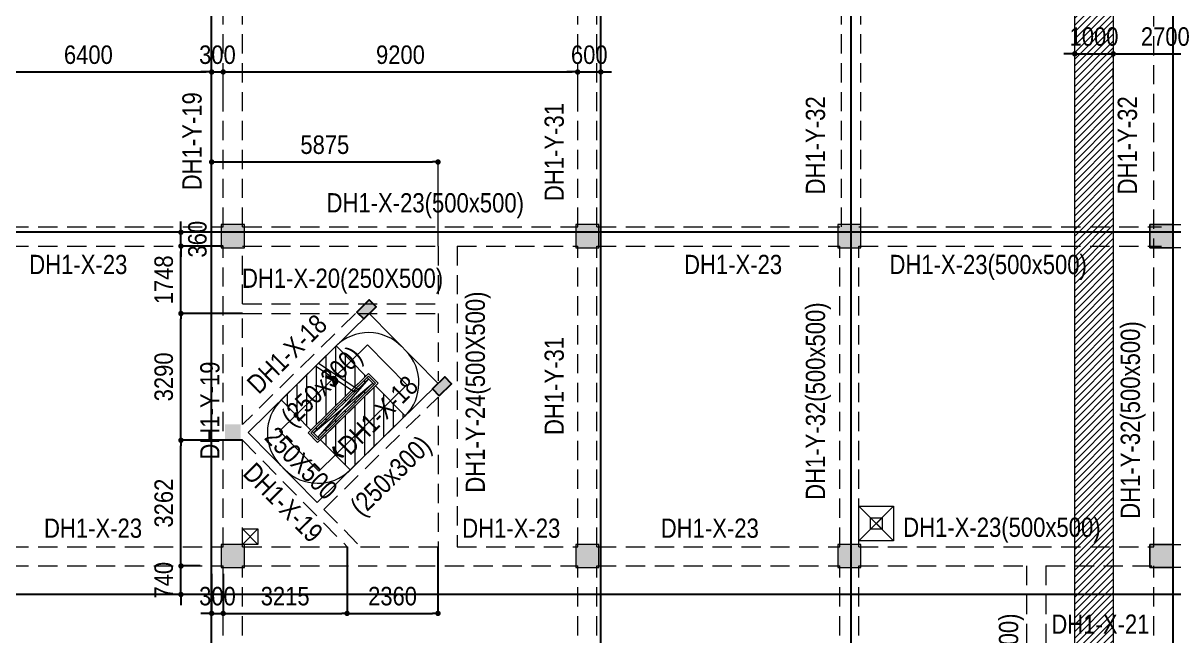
# Model space of a CAD drawing. Header units: millimetres. Extents: x 3718783 to 4027851, y 882487 to 1100782.
# Drawn here: x 3833833 to 3863704, y 1023719 to 1039626 of the extents above; entities that cross this region are included whole.
import ezdxf
from ezdxf.enums import TextEntityAlignment as Align

# ---------------------------------------------------------------- set-up
doc = ezdxf.new("R2010")
doc.units = ezdxf.units.MM
doc.header["$LTSCALE"] = 200
doc.header["$MEASUREMENT"] = 0
for name, pattern in [('CENTER', [2, 1.25, -0.25, 0.25, -0.25]), ('CHG_XX_Cot_Ham 1$0$$AUDIT_BAD_LTYPE3', [0]), ('CHG_XX_Damsan_Ham 1$0$HIDDEN', [0.375, 0.25, -0.125]), ('CHG_XX_Luoi truc$0$MB_Luoi truc$0$Center101', [13, 10, -1, 1, -1]), ('HIDDEN', [0.375, 0.25, -0.125]), ('HIDDEN5', [2.8375, 1.25, -1.5875])]:
    doc.linetypes.add(name, pattern=pattern)
doc.layers.get('Defpoints').update_dxf_attribs({"color": 14, "lineweight": 0})
for name, color, linetype in [('CHG_XX_Cot_Ham 1$0$$AUDIT_BAD_LAYER1', 7, 'Continuous'), ('CHG_XX_Cot_Ham 1$0$mb_cot tang 1-3$0$Concrete Line', 6, 'Continuous'), ('CHG_XX_Damsan_Ham 1$0$GHI CHU', 7, 'Continuous'), ('CHG_XX_Luoi truc$0$Grid', 34, 'Continuous'), ('CHG_XX_Luoi truc$0$Grid Line', 251, 'CHG_XX_Luoi truc$0$MB_Luoi truc$0$Center101'), ('mb_cot tang 1-3$0$Concrete Line', 6, 'Continuous'), ('TEXT P X', 1, 'Continuous')]:
    doc.layers.add(name, color=color, linetype=linetype)
for name, color, linetype, lineweight in [('CHG_XX_Cot_Ham 1$0$Ap0302_PC', 150, 'Continuous', 9), ('CHG_XX_Cot_Ham 1$0$Ap0302_PC @ 1', 150, 'Continuous', 9), ('CHG_XX_Cot_Ham 1$0$Ap0302_PC @ 150', 150, 'Continuous', 9), ('CHG_XX_Cot_Ham 1$0$Ap0311_H', 8, 'Continuous', 15), ('CHG_XX_Cot_Ham 1$0$KTV', 47, 'Continuous', 9), ('CHG_XX_Cot_Ham 1$0$Start hatch', 8, 'Continuous', 25), ('CHG_XX_Damsan_Ham 1$0$CHUTO', 51, 'Continuous', 15), ('CHG_XX_Damsan_Ham 1$0$DGIONG', 4, 'Continuous', 13), ('CHG_XX_Damsan_Ham 1$0$DMo', 254, 'CHG_XX_Damsan_Ham 1$0$HIDDEN', 9), ('CHG_XX_Damsan_Ham 1$0$HATCH', 215, 'Continuous', 9), ('CHG_XX_Damsan_Ham 1$0$Star Lo Mo', 5, 'Continuous', 13), ('CHG_XX_Damsan_Ham 1$0$tam cap ram', 8, 'Continuous', 5), ('CHUNHO', 7, 'CENTER', 13), ('Dim 200', 1, 'Continuous', 5), ('DMo', 254, 'HIDDEN', 9), ('MB_Luoi truc$0$Dim 300', 1, 'Continuous', 5), ('TEXT P Y', 2, 'Continuous', 15)]:
    doc.layers.add(name, color=color, linetype=linetype, lineweight=lineweight)
doc.styles.add('CHG_XX_Damsan_Ham 1$0$MB Ham 1$0$VNI-HelveC', font='VHELVCN_0.TTF')
doc.styles.add('CHG_XX_Luoi truc$0$MB_Luoi truc$0$Grid A-F$0$VNI-HelveCB', font='VHELVCB_0.TTF')
doc.styles.add('MB_Luoi truc$0$Arial_C', font='arial.ttf', dxfattribs={"width": 0.85})
doc.styles.add('Star-HelCon', font='VHELVCN_0.TTF')
doc.styles.add('TTP-HelCon', font='VHELVCN_0.TTF')
doc.dimstyles.new('200', dxfattribs={"dimscale": 200, "dimtxt": 2.4, "dimasz": 0.7, "dimexe": 0.0003, "dimexo": 0, "dimgap": 1, "dimtad": 1, "dimdec": 0, "dimzin": 12, "dimdsep": 46, "dimtxsty": 'MB_Luoi truc$0$Arial_C', "dimblk": 'MB_Luoi truc$0$_Dot', "dimcen": 0.5, "dimclrd": 256, "dimclre": 8, "dimclrt": 1, "dimadec": 0, "dimazin": 0, "dimtfac": 1, "dimtdec": 0, "dimtix": 1, "dimtmove": 2, "dimatfit": 3, "dimldrblk": 'MB_Luoi truc$0$HTT Arrow 30', "dimfxl": 1, "dimtolj": 1, "dimtzin": 0, "dimlwe": -1, "dimarcsym": 0})

# ---------------------------------------------------------------- blocks, each defined once
blk = doc.blocks.new('*U406')
at = {"layer": 'CHG_XX_Luoi truc$0$Grid Line'}
blk.add_line((0, 0), (0, 608), dxfattribs=at)
at = {"layer": 'CHG_XX_Luoi truc$0$Grid', "lineweight": -2, "style": 'CHG_XX_Luoi truc$0$MB_Luoi truc$0$Grid A-F$0$VNI-HelveCB'}
for tag, p in [('GRIDSUB', (0, 617)), ('GRID', (0, -9))]:
    blk.add_attdef(tag, text='', height=5, dxfattribs=at).set_placement(p, align=Align.MIDDLE)
blk = doc.blocks.new('*U401')
at = {"layer": 'CHG_XX_Luoi truc$0$Grid Line'}
blk.add_line((0, 0), (0, 608), dxfattribs=at)
at = {"layer": 'CHG_XX_Luoi truc$0$Grid', "lineweight": -2, "style": 'CHG_XX_Luoi truc$0$MB_Luoi truc$0$Grid A-F$0$VNI-HelveCB'}
for tag, p in [('GRIDSUB', (0, 617)), ('GRID', (0, -9))]:
    blk.add_attdef(tag, text='', height=5, dxfattribs=at).set_placement(p, align=Align.MIDDLE)
blk = doc.blocks.new('*U403')
at = {"layer": 'CHG_XX_Luoi truc$0$Grid Line'}
blk.add_line((0, 0), (0, 438), dxfattribs=at)
at = {"layer": 'CHG_XX_Luoi truc$0$Grid', "lineweight": -2, "style": 'CHG_XX_Luoi truc$0$MB_Luoi truc$0$Grid A-F$0$VNI-HelveCB'}
for tag, p in [('GRIDSUB', (0, 447)), ('GRID', (0, -9))]:
    blk.add_attdef(tag, text='', height=5, dxfattribs=at).set_placement(p, align=Align.MIDDLE)
blk = doc.blocks.new('CHG_XX_Luoi truc')
at = {"layer": 'CHG_XX_Luoi truc$0$Grid', "xscale": 300, "yscale": 300, "zscale": 300}
for name, p in [('*U401', (44550, -12747)), ('*U401', (54650, -12747)), ('*U406', (61150, -12747))]:
    blk.add_blockref(name, p, dxfattribs=at)
at = {"layer": 'CHG_XX_Luoi truc$0$Grid', "xscale": 300.0000000000013, "yscale": 300.0000000000013, "zscale": 300.0000000000013, "rotation": 90}
for p in [(110703, 116150), (110703, 106750)]:
    blk.add_blockref('*U403', p, dxfattribs=at)
blk = doc.blocks.new('*U549')
at = {"layer": 'CHG_XX_Cot_Ham 1$0$Ap0302_PC @ 1'}
h = blk.add_hatch(color=50, dxfattribs=at)
h.dxf.hatch_style = 1
h.paths.add_polyline_path([(-300, -300), (-300, 300), (300, 300), (300, -300)])
at = {"layer": 'CHG_XX_Cot_Ham 1$0$Ap0302_PC @ 150'}
h = blk.add_hatch(color=50, dxfattribs=at)
h.dxf.hatch_style = 1
h.paths.add_polyline_path([(-300, -300), (-300, 300), (300, 300), (300, -300)])
blk = doc.blocks.new('CHG_XX_Cot_Ham 1$0$HoBoi_C600x600')
at = {"layer": 'CHG_XX_Cot_Ham 1$0$Ap0302_PC'}
blk.add_lwpolyline([(300, -300), (300, 300), (-300, 300), (-300, -300)], close=True, dxfattribs=at)
blk.add_blockref('*U549', (0, 0), dxfattribs=at)
blk = doc.blocks.new('CHG_XX_Cot_Ham 1')
at = {"layer": 'CHG_XX_Cot_Ham 1$0$Ap0311_H'}
h = blk.add_hatch(color=256, dxfattribs=at)
h.dxf.hatch_style = 1
h.paths.add_polyline_path([(99639.2, 163400), (-10900, 163400), (-10900, 85450), (-300, 85450), (-300, 84050), (32350, 84050), (32350, -9000), (103575.5, -9000), (106050, -6022), (106050, 158254.3)])
h.paths.add_polyline_path([(99533.7, 163100), (105750, 158110.4), (105750, 90450), (105650, 90450), (105650, 90450), (105750, 90450), (105750, 13850), (105750, 13825.9), (105750, -5913.6), (103434.7, -8700), (93600, -8700), (32650, -8700), (32650, 84350), (0, 84350), (0, 85750), (-10600, 85750), (-10600, 163100), (93600, 163100)], flags=16)
at = {"layer": 'CHG_XX_Cot_Ham 1$0$KTV'}
h = blk.add_hatch(color=256, dxfattribs=at)
h.paths.add_polyline_path([(48641.1, 114396), (48816.3, 114217.7), (48495.4, 113902.2), (48320.1, 114080.5)])
h.paths.add_polyline_path([(50603.8, 112399.1), (50779, 112220.8), (50457.1, 111906.3), (50282.9, 112083.6)])
at = {"layer": 'CHG_XX_Cot_Ham 1$0$Start hatch'}
h = blk.add_hatch(color=2, dxfattribs=at)
h.dxf.hatch_style = 1
h.paths.add_polyline_path([(44899.8, 110768.9), (45299.8, 110768.9), (45299.8, 111168.9), (44899.8, 111168.9)])
at = {"layer": 'CHG_XX_Cot_Ham 1$0$$AUDIT_BAD_LAYER1', "linetype": 'CHG_XX_Cot_Ham 1$0$$AUDIT_BAD_LTYPE3'}
for points in [[(48495.4, 113902.2), (48816.3, 114217.7), (48641.1, 114396), (48320.1, 114080.5), (48495.4, 113902.2)], [(50457, 111906.2), (50779, 112220.8), (50603.8, 112399.1), (50282.9, 112083.6), (50457, 111906.2)], [(50458.1, 111905.3), (50779, 112220.8), (50603.8, 112399.1), (50282.9, 112083.6), (50458.1, 111905.3)]]:
    blk.add_lwpolyline(points, dxfattribs=at)
at = {"layer": 'CHG_XX_Cot_Ham 1$0$Ap0302_PC'}
for points in [[(48641.1, 114396), (48816.3, 114217.7), (48495.4, 113902.2), (48320.1, 114080.5), (48641.1, 114396)], [(50603.8, 112399.1), (50779, 112220.8), (50457.1, 111906.3), (50282.9, 112083.6), (50603.8, 112399.1)], [(50603.8, 112399.1), (50779, 112220.8), (50458.1, 111905.3), (50282.9, 112083.6), (50603.8, 112399.1)]]:
    blk.add_lwpolyline(points, dxfattribs=at)
blk.add_blockref('CHG_XX_Cot_Ham 1$0$HoBoi_C600x600', (45100, 107750), dxfattribs=at)
at = {"layer": 'CHG_XX_Cot_Ham 1$0$mb_cot tang 1-3$0$Concrete Line'}
for name, p in [('CHG_XX_Luoi truc', (0, 0)), ('CHG_XX_Cot_Ham 1$0$HoBoi_C600x600', (45100, 116050)), ('CHG_XX_Cot_Ham 1$0$HoBoi_C600x600', (54300, 116050)), ('CHG_XX_Cot_Ham 1$0$HoBoi_C600x600', (61100, 116050)), ('CHG_XX_Cot_Ham 1$0$HoBoi_C600x600', (69200, 116050)), ('CHG_XX_Cot_Ham 1$0$HoBoi_C600x600', (45100, 107750)), ('CHG_XX_Cot_Ham 1$0$HoBoi_C600x600', (54300, 107750)), ('CHG_XX_Cot_Ham 1$0$HoBoi_C600x600', (61100, 107750)), ('CHG_XX_Cot_Ham 1$0$HoBoi_C600x600', (69200, 107750))]:
    blk.add_blockref(name, p, dxfattribs=at)
blk = doc.blocks.new('CHG_XX_Damsan_Ham 1$0$MB Ham 1$0$Arrow 60')
at = {"linetype": 'ByBlock', "lineweight": -2}
h = blk.add_hatch(color=0, dxfattribs=at)
h.paths.add_polyline_path([(1.88, 0.94), (1.65, 1.38), (0, 0.56), (-1.65, 1.38), (-1.88, 0.94), (0, 0)], flags=17)
h.paths.add_polyline_path([(1.65, 1.38), (1.88, 0.94), (0, 0), (-1.88, 0.94), (-1.65, 1.38), (0, 0.56)])
blk.add_hatch(color=0, dxfattribs=at).paths.add_polyline_path([(1.65, 1.38), (1.88, 0.94), (0, 0), (-1.88, 0.94), (-1.65, 1.38), (0, 0.56)])
at = {"color": 0, "linetype": 'ByBlock', "lineweight": -2}
blk.add_lwpolyline([(1.65, 1.38), (1.88, 0.94), (0, 0), (-1.88, 0.94), (-1.65, 1.38), (0, 0.56)], close=True, dxfattribs=at)
blk = doc.blocks.new('CHG_XX_Damsan_Ham 1$0$MB Ham 1$0$Dot')
at = {"linetype": 'ByBlock', "lineweight": -2}
h = blk.add_hatch(color=0, dxfattribs=at)
edge = h.paths.add_edge_path()
edge.add_arc((0, 0), 0.5, 0, 360)
at = {"color": 0, "linetype": 'ByBlock', "lineweight": -2}
blk.add_line((0, -1), (0, 1), dxfattribs=at)
blk.add_circle((0, 0), 0.5, dxfattribs=at)
blk = doc.blocks.new('CHG_XX_Damsan_Ham 1$0$ArchStaire')
at = {"layer": 'CHG_XX_Damsan_Ham 1$0$tam cap ram'}
h = blk.add_hatch(dxfattribs=at)
h.set_pattern_fill('_USER', color=256, scale=250, angle=90, pattern_type=0)
h.set_pattern_definition([(90, (2200, 2550), (-250, 2e-14), [])])
h.paths.add_polyline_path([(35532, -27849), (34106, -29251), (34877, -30035), (36303, -28633)])
h.paths.add_polyline_path([(36338, -28669), (34912, -30071), (34947, -30107), (36373, -28705)])
h.paths.add_polyline_path([(36479, -28812), (35052, -30213), (35087, -30249), (36514, -28847)])
h.paths.add_polyline_path([(36549, -28883), (35122, -30285), (35893, -31069), (37320, -29667)])
for p, q in [((36388, -27008), (33250, -30092)), ((38175, -28826), (36388, -27008)), ((36346, -27820), (34063, -30064)), ((36303, -28633), (35532, -27849)), ((37362, -28855), (36346, -27820)), ((36017, -29055), (34997, -28374)), ((36090, -28983), (35070, -28303)), ((36375, -28563), (34806, -30105)), ((36374, -28634), (34876, -30106)), ((36514, -28847), (36338, -28669)), ((36338, -28669), (36373, -28705)), ((36549, -28812), (36374, -28634)), ((36620, -28813), (36375, -28563)), ((36373, -28705), (34947, -30107)), ((38175, -28826), (35037, -31910)), ((36620, -28813), (35051, -30355)), ((36479, -28812), (35052, -30213)), ((36549, -28812), (35052, -30284)), ((37362, -28855), (35080, -31098)), ((36479, -28812), (36514, -28847)), ((37320, -29667), (36549, -28883)), ((34877, -30035), (34106, -29251)), ((33250, -30092), (35037, -31910)), ((35080, -31098), (34063, -30064)), ((35051, -30355), (34806, -30105)), ((35052, -30284), (34876, -30106)), ((35087, -30249), (34912, -30071)), ((35893, -31069), (35122, -30285)), ((34196, -31055), (34091, -30948)), ((33100, -32600), (33500, -33000)), ((33500, -32600), (33100, -33000))]:
    blk.add_line(p, q, dxfattribs=at)
for points in [[(35532, -27849), (34106, -29251), (34877, -30035), (36303, -28633)], [(36338, -28669), (34912, -30071), (34947, -30107), (36373, -28705)], [(36479, -28812), (35052, -30213), (35087, -30249), (36514, -28847)], [(36549, -28883), (35122, -30285), (35893, -31069), (37320, -29667)], [(33100, -32600), (33500, -32600), (33500, -33000), (33100, -33000)]]:
    blk.add_lwpolyline(points, close=True, dxfattribs=at)
for points in [[(34947, -30107), (36479, -28812)], [(36373, -28705), (35052, -30213)]]:
    blk.add_lwpolyline(points, dxfattribs=at)
for centre, start, end in [((36373, -28705), 44.5055, 134.5055), ((36479, -28812), 314.5055, 44.5055), ((34947, -30107), 134.5055, 224.5055), ((35052, -30213), 224.5055, 314.5055)]:
    blk.add_arc(centre, 1200, start, end, dxfattribs=at)
at = {"layer": 'CHG_XX_Damsan_Ham 1$0$tam cap ram', "yscale": 99.99999999999999}
for name, p, xscale, zscale, rotation in [('CHG_XX_Damsan_Ham 1$0$MB Ham 1$0$Arrow 60', (35465, -28686), -99.99999999999999, 100, 134.5054804266071), ('CHG_XX_Damsan_Ham 1$0$MB Ham 1$0$Dot', (34491, -29643), -99.99999999999999, 100, 134.5054804266071), ('CHG_XX_Damsan_Ham 1$0$MB Ham 1$0$Arrow 60', (35508, -30677), 99.99999999999999, 99.99999999999999, 314.5054804266072)]:
    blk.add_blockref(name, p, dxfattribs=dict(at, xscale=xscale, zscale=zscale, rotation=rotation))
at = {"layer": 'CHG_XX_Damsan_Ham 1$0$tam cap ram', "style": 'CHG_XX_Damsan_Ham 1$0$MB Ham 1$0$VNI-HelveC'}
blk.add_attdef('OPENING', text='', height=100, dxfattribs=at).set_placement((65550, -45777), align=Align.MIDDLE_CENTER)
blk = doc.blocks.new('CHG_XX_Damsan_Ham 1', base_point=(3089256, -609981))
at = {"layer": 'CHG_XX_Damsan_Ham 1$0$HATCH'}
h = blk.add_hatch(dxfattribs=at)
h.set_pattern_fill('ANSI31', color=256, scale=1000)
h.set_pattern_definition([(45, (-3794178.65, -918045.71), (-88.3883476, 88.3883476), [])])
h.paths.add_polyline_path([(25400, 84050), (26400, 84050), (26400, 121900), (66950, 121900), (66950, 24750), (32350, 24750), (32350, 23750), (67950, 23750), (67950, 122900), (25400, 122900)])
at = {"layer": 'CHG_XX_Damsan_Ham 1$0$DMo', "ltscale": 10}
for p, q in [((44850, 116290), (44850, 123950)), ((45350, 116290), (45350, 123950)), ((54050, 116290), (54050, 123950)), ((54550, 116290), (54550, 123950)), ((60900, 116290), (60900, 123950)), ((61400, 116290), (61400, 123950)), ((69000, 107990), (69000, 123950)), ((38550, 116290), (44850, 116290)), ((45350, 116290), (54050, 116290)), ((54550, 116290), (60850, 116290)), ((61350, 116290), (69200, 116290)), ((38550, 115790), (44850, 115790)), ((44850, 107990), (44850, 115790)), ((45350, 114292), (45350, 115790)), ((45350, 115790), (50425, 115790)), ((50425, 115790), (50425, 114292)), ((50925, 115790), (54050, 115790)), ((50925, 115790), (50925, 107990)), ((54050, 107990), (54050, 115790)), ((54550, 115790), (60850, 115790)), ((54550, 107990), (54550, 115790)), ((60850, 107990), (60850, 115790)), ((61350, 115790), (69200, 115790)), ((61350, 107990), (61350, 115790)), ((45350, 114292), (50425, 114292)), ((45350, 111161), (45350, 114042)), ((45350, 114042), (50425, 114042)), ((48281, 114042), (45350, 111161)), ((50425, 114042), (50425, 112291)), ((47462, 108960), (50425, 111873)), ((50425, 111873), (50425, 107990)), ((45350, 110753), (48065, 107990)), ((45350, 107990), (45350, 110753)), ((47462, 108960), (48415, 107990)), ((38550, 107990), (44850, 107990)), ((45350, 107990), (48065, 107990)), ((48415, 107990), (50425, 107990)), ((50925, 107990), (54050, 107990)), ((54550, 107990), (60850, 107990)), ((61350, 107990), (69000, 107990)), ((38550, 107490), (44850, 107490)), ((44850, 99690), (44850, 107490)), ((45350, 99690), (45350, 107490)), ((45350, 107490), (54050, 107490)), ((54050, 99690), (54050, 107490)), ((54550, 107490), (60850, 107490)), ((54550, 99690), (54550, 107490)), ((60850, 99690), (60850, 107490)), ((61350, 107490), (65700, 107490)), ((61350, 99690), (61350, 107490)), ((65700, 107490), (65700, 99690)), ((66200, 107490), (69000, 107490)), ((66200, 107490), (66200, 104795)), ((69000, 99690), (69000, 107490))]:
    blk.add_line(p, q, dxfattribs=at)
at = {"layer": 'CHG_XX_Damsan_Ham 1$0$GHI CHU'}
blk.add_line((69500, 65250), (69500, 154600), dxfattribs=at)
at = {"layer": 'CHG_XX_Damsan_Ham 1$0$HATCH'}
blk.add_lwpolyline([(26400, 84050), (25400, 84050), (25400, 122900), (67950, 122900), (67950, 23750), (32350, 23750), (32350, 24750), (66950, 24750), (66950, 121900), (26400, 121900)], close=True, dxfattribs=at)
at = {"layer": 'CHG_XX_Damsan_Ham 1$0$Star Lo Mo'}
for p, q in [((45500, 110958), (48638, 114042)), ((48638, 114042), (50425, 112224)), ((50425, 112224), (47287, 109140)), ((47287, 109140), (45499, 110957)), ((61350, 108142), (62250, 109042)), ((61350, 109042), (62250, 108142)), ((45350, 108450), (45750, 108050)), ((45350, 108050), (45750, 108450))]:
    blk.add_line(p, q, dxfattribs=at)
for points in [[(61350, 109042), (62250, 109042), (62250, 108142), (61350, 108142)], [(61650, 108742), (61951, 108742), (61951, 108442), (61650, 108442)], [(61650, 108742), (61951, 108742), (61951, 108442), (61650, 108442)], [(45350, 108450), (45750, 108450), (45750, 108050), (45350, 108050)]]:
    blk.add_lwpolyline(points, close=True, dxfattribs=at)
for points in [[(61650, 108442), (61950, 108742)], [(61650, 108742), (61951, 108442)]]:
    blk.add_lwpolyline(points, dxfattribs=at)
at = {"layer": 'CHG_XX_Damsan_Ham 1$0$CHUTO'}
blk.add_blockref('CHG_XX_Damsan_Ham 1$0$ArchStaire', (12250, 141050), dxfattribs=at)
at = {"layer": 'CHG_XX_Damsan_Ham 1$0$DGIONG'}
blk.add_blockref('CHG_XX_Cot_Ham 1', (0, 0), dxfattribs=at)
blk = doc.blocks.new('MB_Luoi truc$0$_Dot')
at = {"color": 0, "linetype": 'ByBlock', "lineweight": -2}
blk.add_line((-0.5, 0), (-1, 0), dxfattribs=at)
at = {"color": 0, "linetype": 'ByBlock', "const_width": 0.5}
blk.add_lwpolyline([(-0.25, 0, 1), (0.25, 0, 1)], format="xyb", close=True, dxfattribs=at)
blk = doc.blocks.new('*D36')
at = {"layer": 'Defpoints', "color": 0, "transparency": 16777216}
for p in [(3838729, 1025330), (3839029, 1025330), (3839029, 1024305)]:
    blk.add_point(p, dxfattribs=at)
at = {"layer": 'TEXT P X', "color": 8, "transparency": 16777216}
for p, q in [((3838729, 1025330), (3838729, 1024305)), ((3839029, 1025330), (3839029, 1024305))]:
    blk.add_line(p, q, dxfattribs=at)
at = {"layer": 'TEXT P X', "lineweight": -2, "transparency": 16777216}
for p, q in [((3838589, 1024305), (3838449, 1024305)), ((3838729, 1024305), (3839029, 1024305)), ((3839169, 1024305), (3839309, 1024305))]:
    blk.add_line(p, q, dxfattribs=at)
at = {"layer": 'TEXT P X', "lineweight": -2, "transparency": 16777216, "xscale": 140, "yscale": 140, "zscale": 140}
blk.add_blockref('MB_Luoi truc$0$_Dot', (3838729, 1024305), dxfattribs=at)
at = {"layer": 'TEXT P X', "lineweight": -2, "transparency": 16777216, "xscale": 140, "yscale": 140, "zscale": 140, "rotation": 180}
blk.add_blockref('MB_Luoi truc$0$_Dot', (3839029, 1024305), dxfattribs=at)
at = {"layer": 'TEXT P X', "color": 1, "transparency": 16777216, "insert": (3838879, 1024750), "char_height": 480, "attachment_point": 5, "style": 'MB_Luoi truc$0$Arial_C'}
blk.add_mtext('\\A1;300', dxfattribs=at)
blk = doc.blocks.new('MB_Luoi truc$0$HTT Arrow 30')
blk.add_hatch(color=256).paths.add_polyline_path([(-2.5, 0.375), (-2.5, -0.375), (0, 0)])
at = {"color": 0, "linetype": 'ByBlock', "lineweight": -2}
for p, q in [((0, 0), (-2.5, 0.375)), ((-2.5, -0.375), (-2.5, 0.375)), ((0, 0), (-2.5, -0.375))]:
    blk.add_line(p, q, dxfattribs=at)
blk = doc.blocks.new('*D37')
at = {"layer": 'Defpoints', "color": 0, "transparency": 16777216}
for p in [(3842244, 1026036), (3839029, 1025330), (3842244, 1024305)]:
    blk.add_point(p, dxfattribs=at)
at = {"layer": 'TEXT P X', "color": 8, "transparency": 16777216}
for p, q in [((3842244, 1026036), (3842244, 1024305)), ((3839029, 1025330), (3839029, 1024305))]:
    blk.add_line(p, q, dxfattribs=at)
at = {"layer": 'TEXT P X', "lineweight": -2, "transparency": 16777216}
blk.add_line((3839169, 1024305), (3842104, 1024305), dxfattribs=at)
at = {"layer": 'TEXT P X', "lineweight": -2, "transparency": 16777216, "xscale": 140, "yscale": 140, "zscale": 140, "rotation": 180}
blk.add_blockref('MB_Luoi truc$0$_Dot', (3839029, 1024305), dxfattribs=at)
at = {"layer": 'TEXT P X', "lineweight": -2, "transparency": 16777216, "xscale": 140, "yscale": 140, "zscale": 140}
blk.add_blockref('MB_Luoi truc$0$_Dot', (3842244, 1024305), dxfattribs=at)
at = {"layer": 'TEXT P X', "color": 1, "transparency": 16777216, "insert": (3840636, 1024750), "char_height": 480, "attachment_point": 5, "style": 'MB_Luoi truc$0$Arial_C'}
blk.add_mtext('\\A1;3215', dxfattribs=at)
blk = doc.blocks.new('*D38')
at = {"layer": 'Defpoints', "color": 0, "transparency": 16777216}
for p in [(3842244, 1026036), (3844603, 1026036), (3844603, 1024305)]:
    blk.add_point(p, dxfattribs=at)
at = {"layer": 'TEXT P X', "color": 8, "transparency": 16777216}
for p, q in [((3842244, 1026036), (3842244, 1024305)), ((3844603, 1026036), (3844603, 1024305))]:
    blk.add_line(p, q, dxfattribs=at)
at = {"layer": 'TEXT P X', "lineweight": -2, "transparency": 16777216}
blk.add_line((3842384, 1024305), (3844463, 1024305), dxfattribs=at)
at = {"layer": 'TEXT P X', "lineweight": -2, "transparency": 16777216, "xscale": 140, "yscale": 140, "zscale": 140, "rotation": 180}
blk.add_blockref('MB_Luoi truc$0$_Dot', (3842244, 1024305), dxfattribs=at)
at = {"layer": 'TEXT P X', "lineweight": -2, "transparency": 16777216, "xscale": 140, "yscale": 140, "zscale": 140}
blk.add_blockref('MB_Luoi truc$0$_Dot', (3844603, 1024305), dxfattribs=at)
at = {"layer": 'TEXT P X', "color": 1, "transparency": 16777216, "insert": (3843423, 1024750), "char_height": 480, "attachment_point": 5, "style": 'MB_Luoi truc$0$Arial_C'}
blk.add_mtext('\\A1;2360', dxfattribs=at)
blk = doc.blocks.new('*D39')
at = {"layer": 'Defpoints', "color": 0, "transparency": 16777216}
for p in [(3837932, 1025536), (3838429, 1025536), (3838429, 1024796)]:
    blk.add_point(p, dxfattribs=at)
at = {"layer": 'TEXT P X', "lineweight": -2, "transparency": 16777216}
for p, q in [((3837932, 1025676), (3837932, 1025816)), ((3837932, 1024796), (3837932, 1025536)), ((3837932, 1024656), (3837932, 1024516))]:
    blk.add_line(p, q, dxfattribs=at)
at = {"layer": 'TEXT P X', "color": 8, "transparency": 16777216}
for p, q in [((3838429, 1025536), (3837932, 1025536)), ((3838429, 1024796), (3837932, 1024796))]:
    blk.add_line(p, q, dxfattribs=at)
at = {"layer": 'TEXT P X', "lineweight": -2, "transparency": 16777216, "xscale": 140, "yscale": 140, "zscale": 140}
for p, rotation in [((3837932, 1025536), 270), ((3837932, 1024796), 90)]:
    blk.add_blockref('MB_Luoi truc$0$_Dot', p, dxfattribs=dict(at, rotation=rotation))
at = {"layer": 'TEXT P X', "color": 1, "transparency": 16777216, "insert": (3837487, 1025166), "char_height": 480, "attachment_point": 5, "rotation": 90, "style": 'MB_Luoi truc$0$Arial_C'}
blk.add_mtext('\\A1;740', dxfattribs=at)
blk = doc.blocks.new('*D40')
at = {"layer": 'Defpoints', "color": 0, "transparency": 16777216}
for p in [(3837932, 1028798), (3839529, 1028798), (3838429, 1025536)]:
    blk.add_point(p, dxfattribs=at)
at = {"layer": 'TEXT P X', "color": 8, "transparency": 16777216}
for p, q in [((3839529, 1028798), (3837932, 1028798)), ((3838429, 1025536), (3837932, 1025536))]:
    blk.add_line(p, q, dxfattribs=at)
at = {"layer": 'TEXT P X', "lineweight": -2, "transparency": 16777216}
blk.add_line((3837932, 1025676), (3837932, 1028658), dxfattribs=at)
at = {"layer": 'TEXT P X', "lineweight": -2, "transparency": 16777216, "xscale": 140, "yscale": 140, "zscale": 140}
for p, rotation in [((3837932, 1028798), 90), ((3837932, 1025536), 270)]:
    blk.add_blockref('MB_Luoi truc$0$_Dot', p, dxfattribs=dict(at, rotation=rotation))
at = {"layer": 'TEXT P X', "color": 1, "transparency": 16777216, "insert": (3837487, 1027167), "char_height": 480, "attachment_point": 5, "rotation": 90, "style": 'MB_Luoi truc$0$Arial_C'}
blk.add_mtext('\\A1;3262', dxfattribs=at)
blk = doc.blocks.new('*D41')
at = {"layer": 'Defpoints', "color": 0, "transparency": 16777216}
for p in [(3837932, 1032088), (3839529, 1032088), (3839529, 1028798)]:
    blk.add_point(p, dxfattribs=at)
at = {"layer": 'TEXT P X', "color": 8, "transparency": 16777216}
for p, q in [((3839529, 1032088), (3837932, 1032088)), ((3839529, 1028798), (3837932, 1028798))]:
    blk.add_line(p, q, dxfattribs=at)
at = {"layer": 'TEXT P X', "lineweight": -2, "transparency": 16777216}
blk.add_line((3837932, 1028938), (3837932, 1031948), dxfattribs=at)
at = {"layer": 'TEXT P X', "lineweight": -2, "transparency": 16777216, "xscale": 140, "yscale": 140, "zscale": 140}
for p, rotation in [((3837932, 1032088), 90), ((3837932, 1028798), 270)]:
    blk.add_blockref('MB_Luoi truc$0$_Dot', p, dxfattribs=dict(at, rotation=rotation))
at = {"layer": 'TEXT P X', "color": 1, "transparency": 16777216, "insert": (3837487, 1030443), "char_height": 480, "attachment_point": 5, "rotation": 90, "style": 'MB_Luoi truc$0$Arial_C'}
blk.add_mtext('\\A1;3290', dxfattribs=at)
blk = doc.blocks.new('*D42')
at = {"layer": 'Defpoints', "color": 0, "transparency": 16777216}
for p in [(3837932, 1033836), (3839029, 1033836), (3839529, 1032088)]:
    blk.add_point(p, dxfattribs=at)
at = {"layer": 'TEXT P X', "color": 8, "transparency": 16777216}
for p, q in [((3839029, 1033836), (3837932, 1033836)), ((3839529, 1032088), (3837932, 1032088))]:
    blk.add_line(p, q, dxfattribs=at)
at = {"layer": 'TEXT P X', "lineweight": -2, "transparency": 16777216}
blk.add_line((3837932, 1032228), (3837932, 1033696), dxfattribs=at)
at = {"layer": 'TEXT P X', "lineweight": -2, "transparency": 16777216, "xscale": 140, "yscale": 140, "zscale": 140}
for p, rotation in [((3837932, 1033836), 90), ((3837932, 1032088), 270)]:
    blk.add_blockref('MB_Luoi truc$0$_Dot', p, dxfattribs=dict(at, rotation=rotation))
at = {"layer": 'TEXT P X', "color": 1, "transparency": 16777216, "insert": (3837487, 1032962), "char_height": 480, "attachment_point": 5, "rotation": 90, "style": 'MB_Luoi truc$0$Arial_C'}
blk.add_mtext('\\A1;1748', dxfattribs=at)
blk = doc.blocks.new('*D43')
at = {"layer": 'Defpoints', "color": 0, "transparency": 16777216}
for p in [(3837932, 1034196), (3838979, 1034196), (3839029, 1033836)]:
    blk.add_point(p, dxfattribs=at)
at = {"layer": 'TEXT P X', "lineweight": -2, "transparency": 16777216}
for p, q in [((3837932, 1034336), (3837932, 1034476)), ((3837932, 1033836), (3837932, 1034196)), ((3837932, 1033696), (3837932, 1033556))]:
    blk.add_line(p, q, dxfattribs=at)
at = {"layer": 'TEXT P X', "color": 8, "transparency": 16777216}
for p, q in [((3838979, 1034196), (3837932, 1034196)), ((3839029, 1033836), (3837932, 1033836))]:
    blk.add_line(p, q, dxfattribs=at)
at = {"layer": 'TEXT P X', "lineweight": -2, "transparency": 16777216, "xscale": 140, "yscale": 140, "zscale": 140}
for p, rotation in [((3837932, 1034196), 270), ((3837932, 1033836), 90)]:
    blk.add_blockref('MB_Luoi truc$0$_Dot', p, dxfattribs=dict(at, rotation=rotation))
at = {"layer": 'TEXT P X', "color": 1, "transparency": 16777216, "insert": (3838361, 1034016), "char_height": 480, "attachment_point": 5, "rotation": 90, "style": 'MB_Luoi truc$0$Arial_C'}
blk.add_mtext('\\A1;360', dxfattribs=at)
blk = doc.blocks.new('*D83')
at = {"layer": 'Defpoints', "color": 0, "transparency": 16777216}
for p in [(3838729, 1038356), (3832329, 1037328), (3838729, 1037328)]:
    blk.add_point(p, dxfattribs=at)
at = {"layer": 'MB_Luoi truc$0$Dim 300', "color": 8, "transparency": 16777216}
for p, q in [((3832329, 1037328), (3832329, 1038356)), ((3838729, 1037328), (3838729, 1038356))]:
    blk.add_line(p, q, dxfattribs=at)
at = {"layer": 'MB_Luoi truc$0$Dim 300', "lineweight": -2, "transparency": 16777216}
blk.add_line((3832469, 1038356), (3838589, 1038356), dxfattribs=at)
at = {"layer": 'MB_Luoi truc$0$Dim 300', "lineweight": -2, "transparency": 16777216, "xscale": 140, "yscale": 140, "zscale": 140, "rotation": 180}
blk.add_blockref('MB_Luoi truc$0$_Dot', (3832329, 1038356), dxfattribs=at)
at = {"layer": 'MB_Luoi truc$0$Dim 300', "lineweight": -2, "transparency": 16777216, "xscale": 140, "yscale": 140, "zscale": 140}
blk.add_blockref('MB_Luoi truc$0$_Dot', (3838729, 1038356), dxfattribs=at)
at = {"layer": 'MB_Luoi truc$0$Dim 300', "color": 1, "transparency": 16777216, "insert": (3835529, 1038801), "char_height": 480, "attachment_point": 5, "style": 'MB_Luoi truc$0$Arial_C'}
blk.add_mtext('\\A1;6400', dxfattribs=at)
blk = doc.blocks.new('*D84')
at = {"layer": 'Defpoints', "color": 0, "transparency": 16777216}
for p in [(3839029, 1038356), (3838729, 1037328), (3839029, 1037328)]:
    blk.add_point(p, dxfattribs=at)
at = {"layer": 'MB_Luoi truc$0$Dim 300', "lineweight": -2, "transparency": 16777216}
for p, q in [((3838589, 1038356), (3838449, 1038356)), ((3838729, 1038356), (3839029, 1038356)), ((3839169, 1038356), (3839309, 1038356))]:
    blk.add_line(p, q, dxfattribs=at)
at = {"layer": 'MB_Luoi truc$0$Dim 300', "color": 8, "transparency": 16777216}
for p, q in [((3838729, 1037328), (3838729, 1038356)), ((3839029, 1037328), (3839029, 1038356))]:
    blk.add_line(p, q, dxfattribs=at)
at = {"layer": 'MB_Luoi truc$0$Dim 300', "lineweight": -2, "transparency": 16777216, "xscale": 140, "yscale": 140, "zscale": 140}
blk.add_blockref('MB_Luoi truc$0$_Dot', (3838729, 1038356), dxfattribs=at)
at = {"layer": 'MB_Luoi truc$0$Dim 300', "lineweight": -2, "transparency": 16777216, "xscale": 140, "yscale": 140, "zscale": 140, "rotation": 180}
blk.add_blockref('MB_Luoi truc$0$_Dot', (3839029, 1038356), dxfattribs=at)
at = {"layer": 'MB_Luoi truc$0$Dim 300', "color": 1, "transparency": 16777216, "insert": (3838879, 1038801), "char_height": 480, "attachment_point": 5, "style": 'MB_Luoi truc$0$Arial_C'}
blk.add_mtext('\\A1;300', dxfattribs=at)
blk = doc.blocks.new('*D85')
at = {"layer": 'Defpoints', "color": 0, "transparency": 16777216}
for p in [(3848229, 1038356), (3839029, 1037328), (3848229, 1037328)]:
    blk.add_point(p, dxfattribs=at)
at = {"layer": 'MB_Luoi truc$0$Dim 300', "color": 8, "transparency": 16777216}
for p, q in [((3839029, 1037328), (3839029, 1038356)), ((3848229, 1037328), (3848229, 1038356))]:
    blk.add_line(p, q, dxfattribs=at)
at = {"layer": 'MB_Luoi truc$0$Dim 300', "lineweight": -2, "transparency": 16777216}
blk.add_line((3839169, 1038356), (3848089, 1038356), dxfattribs=at)
at = {"layer": 'MB_Luoi truc$0$Dim 300', "lineweight": -2, "transparency": 16777216, "xscale": 140, "yscale": 140, "zscale": 140, "rotation": 180}
blk.add_blockref('MB_Luoi truc$0$_Dot', (3839029, 1038356), dxfattribs=at)
at = {"layer": 'MB_Luoi truc$0$Dim 300', "lineweight": -2, "transparency": 16777216, "xscale": 140, "yscale": 140, "zscale": 140}
blk.add_blockref('MB_Luoi truc$0$_Dot', (3848229, 1038356), dxfattribs=at)
at = {"layer": 'MB_Luoi truc$0$Dim 300', "color": 1, "transparency": 16777216, "insert": (3843629, 1038801), "char_height": 480, "attachment_point": 5, "style": 'MB_Luoi truc$0$Arial_C'}
blk.add_mtext('\\A1;9200', dxfattribs=at)
blk = doc.blocks.new('*D86')
at = {"layer": 'Defpoints', "color": 0, "transparency": 16777216}
for p in [(3848829, 1038356), (3848229, 1037328), (3848829, 1037328)]:
    blk.add_point(p, dxfattribs=at)
at = {"layer": 'MB_Luoi truc$0$Dim 300', "lineweight": -2, "transparency": 16777216}
for p, q in [((3848089, 1038356), (3847949, 1038356)), ((3848229, 1038356), (3848829, 1038356)), ((3848969, 1038356), (3849109, 1038356))]:
    blk.add_line(p, q, dxfattribs=at)
at = {"layer": 'MB_Luoi truc$0$Dim 300', "color": 8, "transparency": 16777216}
for p, q in [((3848229, 1037328), (3848229, 1038356)), ((3848829, 1037328), (3848829, 1038356))]:
    blk.add_line(p, q, dxfattribs=at)
at = {"layer": 'MB_Luoi truc$0$Dim 300', "lineweight": -2, "transparency": 16777216, "xscale": 140, "yscale": 140, "zscale": 140}
blk.add_blockref('MB_Luoi truc$0$_Dot', (3848229, 1038356), dxfattribs=at)
at = {"layer": 'MB_Luoi truc$0$Dim 300', "lineweight": -2, "transparency": 16777216, "xscale": 140, "yscale": 140, "zscale": 140, "rotation": 180}
blk.add_blockref('MB_Luoi truc$0$_Dot', (3848829, 1038356), dxfattribs=at)
at = {"layer": 'MB_Luoi truc$0$Dim 300', "color": 1, "transparency": 16777216, "insert": (3848529, 1038801), "char_height": 480, "attachment_point": 5, "style": 'MB_Luoi truc$0$Arial_C'}
blk.add_mtext('\\A1;600', dxfattribs=at)
blk = doc.blocks.new('*D87')
at = {"layer": 'Defpoints', "color": 0, "transparency": 16777216}
for p in [(3844604, 1036020), (3838729, 1034895), (3844604, 1033836)]:
    blk.add_point(p, dxfattribs=at)
at = {"layer": 'MB_Luoi truc$0$Dim 300', "color": 8, "transparency": 16777216}
for p, q in [((3838729, 1034895), (3838729, 1036020)), ((3844604, 1033836), (3844604, 1036020))]:
    blk.add_line(p, q, dxfattribs=at)
at = {"layer": 'MB_Luoi truc$0$Dim 300', "lineweight": -2, "transparency": 16777216}
blk.add_line((3838869, 1036020), (3844464, 1036020), dxfattribs=at)
at = {"layer": 'MB_Luoi truc$0$Dim 300', "lineweight": -2, "transparency": 16777216, "xscale": 140, "yscale": 140, "zscale": 140, "rotation": 180}
blk.add_blockref('MB_Luoi truc$0$_Dot', (3838729, 1036020), dxfattribs=at)
at = {"layer": 'MB_Luoi truc$0$Dim 300', "lineweight": -2, "transparency": 16777216, "xscale": 140, "yscale": 140, "zscale": 140}
blk.add_blockref('MB_Luoi truc$0$_Dot', (3844604, 1036020), dxfattribs=at)
at = {"layer": 'MB_Luoi truc$0$Dim 300', "color": 1, "transparency": 16777216, "insert": (3841666, 1036465), "char_height": 480, "attachment_point": 5, "style": 'MB_Luoi truc$0$Arial_C'}
blk.add_mtext('\\A1;5875', dxfattribs=at)
blk = doc.blocks.new('*D296')
at = {"layer": 'Defpoints', "color": 0, "transparency": 16777216}
for p in [(3862129, 1038827), (3861129, 1038165), (3862129, 1038165)]:
    blk.add_point(p, dxfattribs=at)
at = {"layer": 'Dim 200', "lineweight": -2, "transparency": 16777216}
for p, q in [((3860989, 1038827), (3860849, 1038827)), ((3861129, 1038827), (3862129, 1038827)), ((3862269, 1038827), (3862409, 1038827))]:
    blk.add_line(p, q, dxfattribs=at)
at = {"layer": 'Dim 200', "color": 8, "linetype": 'HIDDEN5', "transparency": 16777216}
for p, q in [((3861129, 1038165), (3861129, 1038827)), ((3862129, 1038165), (3862129, 1038827))]:
    blk.add_line(p, q, dxfattribs=at)
at = {"layer": 'Dim 200', "lineweight": -2, "transparency": 16777216, "xscale": 140, "yscale": 140, "zscale": 140}
blk.add_blockref('MB_Luoi truc$0$_Dot', (3861129, 1038827), dxfattribs=at)
at = {"layer": 'Dim 200', "lineweight": -2, "transparency": 16777216, "xscale": 140, "yscale": 140, "zscale": 140, "rotation": 180}
blk.add_blockref('MB_Luoi truc$0$_Dot', (3862129, 1038827), dxfattribs=at)
at = {"layer": 'Dim 200', "color": 1, "transparency": 16777216, "insert": (3861629, 1039272), "char_height": 480, "attachment_point": 5, "style": 'MB_Luoi truc$0$Arial_C'}
blk.add_mtext('\\A1;1000', dxfattribs=at)
blk = doc.blocks.new('*D297')
at = {"layer": 'Defpoints', "color": 0, "transparency": 16777216}
for p in [(3864829, 1038827), (3862129, 1038165), (3864829, 1038288)]:
    blk.add_point(p, dxfattribs=at)
at = {"layer": 'Dim 200', "color": 8, "linetype": 'HIDDEN5', "transparency": 16777216}
for p, q in [((3862129, 1038165), (3862129, 1038827)), ((3864829, 1038288), (3864829, 1038827))]:
    blk.add_line(p, q, dxfattribs=at)
at = {"layer": 'Dim 200', "lineweight": -2, "transparency": 16777216}
blk.add_line((3862269, 1038827), (3864689, 1038827), dxfattribs=at)
at = {"layer": 'Dim 200', "lineweight": -2, "transparency": 16777216, "xscale": 140, "yscale": 140, "zscale": 140, "rotation": 180}
blk.add_blockref('MB_Luoi truc$0$_Dot', (3862129, 1038827), dxfattribs=at)
at = {"layer": 'Dim 200', "lineweight": -2, "transparency": 16777216, "xscale": 140, "yscale": 140, "zscale": 140}
blk.add_blockref('MB_Luoi truc$0$_Dot', (3864829, 1038827), dxfattribs=at)
at = {"layer": 'Dim 200', "color": 1, "transparency": 16777216, "insert": (3863479, 1039272), "char_height": 480, "attachment_point": 5, "style": 'MB_Luoi truc$0$Arial_C'}
blk.add_mtext('\\A1;2700', dxfattribs=at)

msp = doc.modelspace()

# ---------------------------------------------------------------- linework, layer by layer
at = {"layer": 'TEXT P Y'}
for points in [[(3863078.65103, 1034395.71079), (3864328.65102, 1034395.71079), (3864328.65102, 1033795.71079), (3863078.65103, 1033795.71079)], [(3863078.65103, 1026095.71079), (3864328.65102, 1026095.71079), (3864328.65102, 1025495.71079), (3863078.65103, 1025495.71079)]]:
    msp.add_lwpolyline(points, close=True, dxfattribs=at)

# ---------------------------------------------------------------- block references
at = {"layer": 'DMo'}
msp.add_blockref('CHG_XX_Damsan_Ham 1', (6883434.59583, 308064.69934), dxfattribs=at)
at = {"layer": 'mb_cot tang 1-3$0$Concrete Line'}
msp.add_blockref('CHG_XX_Cot_Ham 1', (3794178.65102, 918045.71079), dxfattribs=at)
msp.add_blockref('CHG_XX_Cot_Ham 1', (3794178.65102, 918045.71079), dxfattribs=at)

# ---------------------------------------------------------------- texts
at = {"layer": 'CHUNHO', "style": 'Star-HelCon'}
for s, p in [('DH1-X-18', (3840857.30774, 1030859.02477)), ('(250x300)', (3841754.91495, 1030026.81835)), ('DH1-X-18', (3843219.90786, 1029267.77866)), ('(250x300)', (3843546.54929, 1027702.51219))]:
    msp.add_text(s, height=500, rotation=44.505480427, dxfattribs=at).set_placement(p, align=Align.CENTER)
at = {"layer": 'TEXT P X', "style": 'TTP-HelCon'}
for s, p in [('DH1-X-23(500x500)', (3841711.04566, 1034710.79803)), ('DH1-X-23', (3833995.53266, 1033110.48903)), ('DH1-X-23', (3850989.26516, 1033110.48903)), ('DH1-X-23(500x500)', (3856319.50266, 1033110.48903)), ('DH1-X-20(250X500)', (3839516.44817, 1032753.99395)), ('DH1-X-23', (3834378.35766, 1026266.71603)), ('DH1-X-23', (3845231.99416, 1026266.71603)), ('DH1-X-23', (3850384.05166, 1026266.71603)), ('DH1-X-23(500x500)', (3856675.60016, 1026290.29603))]:
    msp.add_text(s, height=500, dxfattribs=at).set_placement(p)
for s, p in [('250X500', (3840068.08835, 1028842.26172)), ('DH1-X-19', (3839510.56885, 1027907.86622))]:
    msp.add_text(s, height=500, rotation=314.822171113, dxfattribs=at).set_placement(p)
at = {"layer": 'TEXT P X', "color": 3, "style": 'TTP-HelCon'}
msp.add_text('DH1-X-21', height=500, dxfattribs=at).set_placement((3860521.76575, 1023776.53858))
at = {"layer": 'TEXT P Y', "style": 'TTP-HelCon'}
for s, p in [('DH1-Y-19', (3838468.36819, 1035284.79837)), ('DH1-Y-32', (3854648, 1035179.64124)), ('DH1-Y-32', (3862743.6135, 1035179.64124)), ('DH1-Y-32(500x500)', (3854648, 1027251.7125)), ('DH1-Y-32(500x500)', (3862820.5815, 1026762.131)), ('DH1-Y-19', (3838932.19119, 1028296.99837))]:
    msp.add_text(s, height=500, rotation=90, dxfattribs=at).set_placement(p)
at = {"layer": 'TEXT P Y', "color": 5, "style": 'TTP-HelCon'}
for p in [(3847868.50189, 1035005.08587), (3847868.50189, 1028935.05837)]:
    msp.add_text('DH1-Y-31', height=500, rotation=90, dxfattribs=at).set_placement(p)
at = {"layer": 'TEXT P Y', "color": 4, "style": 'TTP-HelCon'}
for s, p in [('DH1-Y-24(500X500)', (3845820.39428, 1027438.67087)), ('DH1-Y-35(500X500)', (3859660.41355, 1019083.45431))]:
    msp.add_text(s, height=500, rotation=90, dxfattribs=at).set_placement(p)

# ---------------------------------------------------------------- dimensions: what is measured, and where the dimension line sits
at = {"layer": 'Dim 200'}
for base, p1, p2, picture, middle in [((3862128.64438, 1038826.725), (3861128.65516, 1038165.058), (3862128.64438, 1038165.058), '*D296', (3861628.64977, 1039271.80003)), ((3864828.65102, 1038826.725), (3862128.64438, 1038165.058), (3864828.65102, 1038288.1505), '*D297', (3863478.6477, 1039271.80003))]:
    dim = msp.add_linear_dim(base=base, p1=p1, p2=p2, dimstyle='200', override={"dimarcsym": 1}, dxfattribs=at)
    dim.commit()
    dim.dimension.update_dxf_attribs({"geometry": picture, "text_midpoint": middle})
at = {"layer": 'MB_Luoi truc$0$Dim 300'}
for base, p1, p2, picture, middle in [((3838728.65102, 1038355.6695), (3832328.65102, 1037328.2715), (3838728.65102, 1037328.2715), '*D83', (3835528.65102, 1038800.74453)), ((3839028.6494, 1038355.6695), (3838728.65102, 1037328.2715), (3839028.6494, 1037328.2715), '*D84', (3838878.65021, 1038800.90824)), ((3848228.6494, 1038355.6695), (3839028.6494, 1037328.2715), (3848228.6494, 1037328.2715), '*D85', (3843628.6494, 1038800.74453)), ((3848828.65102, 1038355.6695), (3848228.6494, 1037328.2715), (3848828.65102, 1037328.2715), '*D86', (3848528.65021, 1038800.74453)), ((3844604.15056, 1036019.5345), (3838728.65102, 1034894.704), (3844604.15056, 1033836.00271), '*D87', (3841666.40079, 1036464.60953))]:
    dim = msp.add_linear_dim(base=base, p1=p1, p2=p2, dimstyle='200', override={"dimarcsym": 1}, dxfattribs=at)
    dim.commit()
    dim.dimension.update_dxf_attribs({"geometry": picture, "text_midpoint": middle})
at = {"layer": 'TEXT P X'}
dim = msp.add_linear_dim(base=(3837931.9335, 1034195.71079), p1=(3839028.6494, 1033836.00271), p2=(3838978.65103, 1034195.71079), angle=90, dimstyle='200', override={"dimarcsym": 1}, dxfattribs=at)
dim.commit()
dim.dimension.update_dxf_attribs({"geometry": '*D43', "text_midpoint": (3838360.8105, 1034015.85675), "dimtype": 160})
for base, p1, p2, picture, middle in [((3837931.9335, 1033836.00271), (3839528.6494, 1032088.14194), (3839028.6494, 1033836.00271), '*D42', (3837486.85847, 1032962.07233)), ((3837931.9335, 1032088.14194), (3839528.6494, 1028798.23741), (3839528.6494, 1032088.14194), '*D41', (3837486.69476, 1030443.18967)), ((3837931.9335, 1028798.23741), (3838428.76481, 1025536.00271), (3839528.6494, 1028798.23741), '*D40', (3837486.69476, 1027167.12006)), ((3837931.9335, 1025536.00271), (3838428.76481, 1024795.71079), (3838428.76481, 1025536.00271), '*D39', (3837486.85847, 1025165.85675))]:
    dim = msp.add_linear_dim(base=base, p1=p1, p2=p2, angle=90, dimstyle='200', override={"dimarcsym": 1}, dxfattribs=at)
    dim.commit()
    dim.dimension.update_dxf_attribs({"geometry": picture, "text_midpoint": middle})
for base, p1, p2, picture, middle in [((3842243.60929, 1024304.791), (3839028.6494, 1025329.6795), (3842243.60929, 1026036.00271), '*D37', (3840636.12935, 1024750.02974)), ((3844603.15056, 1024304.791), (3842243.60929, 1026036.00271), (3844603.15056, 1026036.00271), '*D38', (3843423.37993, 1024750.02974)), ((3839028.6494, 1024304.791), (3838728.65102, 1025329.6795), (3839028.6494, 1025329.6795), '*D36', (3838878.65021, 1024750.02974))]:
    dim = msp.add_linear_dim(base=base, p1=p1, p2=p2, dimstyle='200', override={"dimarcsym": 1}, dxfattribs=at)
    dim.commit()
    dim.dimension.update_dxf_attribs({"geometry": picture, "text_midpoint": middle})

doc.saveas('drawing.dxf')
